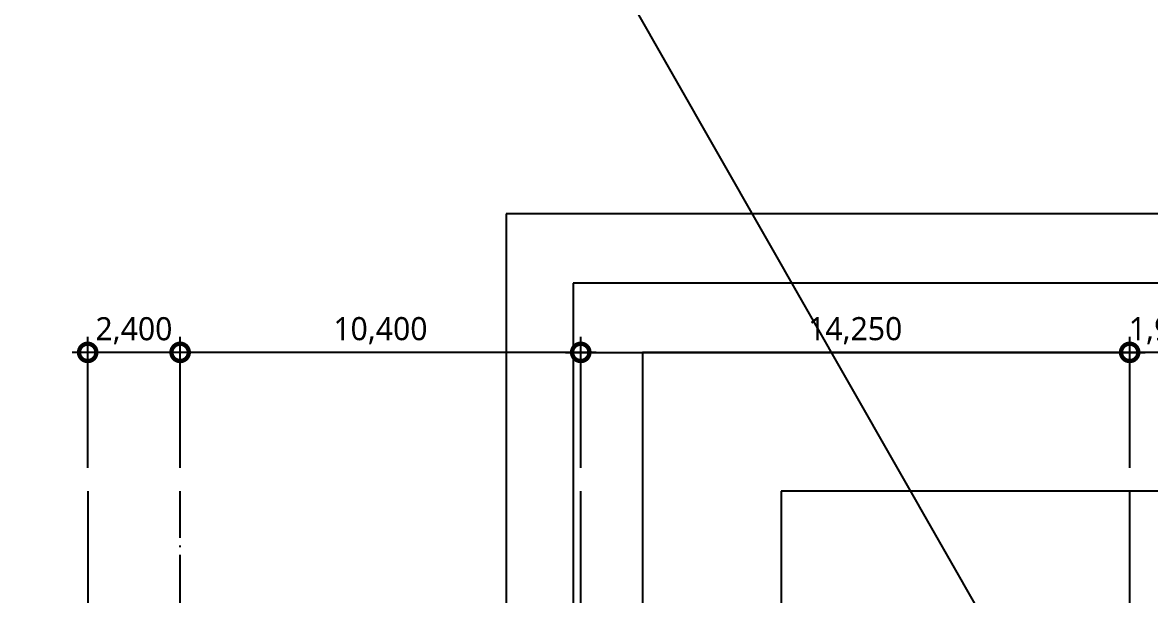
# Model space of a CAD drawing. Header units: millimetres. Extents: x -2325 to 334075, y -552635 to -11738.
# Drawn here: x 23416 to 52696, y -104716 to -89843 of the extents above; entities that cross this region are included whole.
import ezdxf

# ---------------------------------------------------------------- set-up
doc = ezdxf.new("R2010")
doc.units = ezdxf.units.MM
doc.header["$LTSCALE"] = 200
doc.linetypes.add('CEN-GAUN', pattern=[32.2, 30, -1, 0.2, -1])
doc.layers.get('DEFPOINTS').update_dxf_attribs({"color": 137})
doc.layers.add('CEN', color=1, linetype='CEN-GAUN', plot=False)
doc.styles.add('$0$스타일1', font='malgun.ttf')
doc.dimstyles.new('CJA', dxfattribs={"dimscale": 300, "dimtxt": 2.7, "dimasz": 1, "dimexe": 2, "dimexo": 3, "dimgap": 1, "dimtad": 1, "dimdec": 0, "dimzin": 1, "dimdsep": 46, "dimlunit": 6, "dimtxsty": '$0$스타일1', "dimblk": 'CJDOT', "dimcen": 0.09, "dimdle": 1, "dimclrd": 256, "dimclre": 256, "dimclrt": 3, "dimadec": 0, "dimazin": 0, "dimtfac": 1, "dimtdec": 0, "dimtix": 1, "dimtmove": 2, "dimatfit": 3, "dimldrblk": 'CJDOT', "dimfxl": 1, "dimtolj": 1, "dimtzin": 1, "dimarcsym": 0})

# ---------------------------------------------------------------- blocks, each defined once
blk = doc.blocks.new('_DotSmall')
at = {"color": 0, "linetype": 'ByBlock', "const_width": 0.5}
blk.add_lwpolyline([(-0.0625, 0, 1), (0.0625, 0, 1)], format="xyb", close=True, dxfattribs=at)
blk = doc.blocks.new('*D148')
at = {"layer": 'DEFPOINTS', "lineweight": -2, "transparency": 16777216}
for p, q in [((52157, -101406), (52157, -98006)), ((54107, -101406), (54107, -98006)), ((52157, -98406), (51257, -98406)), ((54107, -98406), (52157, -98406)), ((54107, -98406), (55007, -98406))]:
    blk.add_line(p, q, dxfattribs=at)
at = {"layer": 'DEFPOINTS', "color": 0, "transparency": 16777216}
for p in [(52157, -98406), (52157, -102006), (54107, -102006)]:
    blk.add_point(p, dxfattribs=at)
at = {"layer": 'DEFPOINTS', "lineweight": -2, "transparency": 16777216, "xscale": 900, "yscale": 900, "zscale": 900}
blk.add_blockref('_DotSmall', (52157, -98406), dxfattribs=at)
at = {"layer": 'DEFPOINTS', "lineweight": -2, "transparency": 16777216, "xscale": 900, "yscale": 900, "zscale": 900, "rotation": 180}
blk.add_blockref('_DotSmall', (54107, -98406), dxfattribs=at)
at = {"layer": 'DEFPOINTS', "color": 3, "transparency": 16777216, "insert": (53132, -97844), "char_height": 600, "attachment_point": 5, "style": '$0$스타일1'}
blk.add_mtext('\\A1;1,950', dxfattribs=at)
blk = doc.blocks.new('CJDOT')
blk.add_line((-2, 0), (2, 0))
at = {"const_width": 0.5}
blk.add_lwpolyline([(-0.25, 0, 1), (0.25, 0, 1)], format="xyb", close=True, dxfattribs=at)
blk = doc.blocks.new('*D149')
at = {"layer": 'DEFPOINTS', "lineweight": -2, "transparency": 16777216}
for p, q in [((37907, -101406), (37907, -98006)), ((52157, -101406), (52157, -98006)), ((37507, -98406), (52557, -98406))]:
    blk.add_line(p, q, dxfattribs=at)
at = {"layer": 'DEFPOINTS', "color": 0, "transparency": 16777216}
for p in [(52157, -98406), (37907, -102006), (52157, -102006)]:
    blk.add_point(p, dxfattribs=at)
at = {"layer": 'DEFPOINTS', "lineweight": -2, "transparency": 16777216, "xscale": 900, "yscale": 900, "zscale": 900, "rotation": 180}
blk.add_blockref('_DotSmall', (37907, -98406), dxfattribs=at)
at = {"layer": 'DEFPOINTS', "lineweight": -2, "transparency": 16777216, "xscale": 900, "yscale": 900, "zscale": 900}
blk.add_blockref('_DotSmall', (52157, -98406), dxfattribs=at)
at = {"layer": 'DEFPOINTS', "color": 3, "transparency": 16777216, "insert": (45032, -97844), "char_height": 600, "attachment_point": 5, "style": '$0$스타일1'}
blk.add_mtext('\\A1;14,250', dxfattribs=at)
blk = doc.blocks.new('*D103')
at = {"layer": 'DEFPOINTS', "lineweight": -2, "transparency": 16777216}
for p, q in [((27507, -101406), (27507, -98006)), ((37907, -101406), (37907, -98006)), ((38307, -98406), (27107, -98406))]:
    blk.add_line(p, q, dxfattribs=at)
at = {"layer": 'DEFPOINTS', "color": 0, "transparency": 16777216}
for p in [(27507, -98406), (27507, -102006), (37907, -102006)]:
    blk.add_point(p, dxfattribs=at)
at = {"layer": 'DEFPOINTS', "lineweight": -2, "transparency": 16777216, "xscale": 900, "yscale": 900, "zscale": 900, "rotation": 180}
blk.add_blockref('_DotSmall', (27507, -98406), dxfattribs=at)
at = {"layer": 'DEFPOINTS', "lineweight": -2, "transparency": 16777216, "xscale": 900, "yscale": 900, "zscale": 900}
blk.add_blockref('_DotSmall', (37907, -98406), dxfattribs=at)
at = {"layer": 'DEFPOINTS', "color": 3, "transparency": 16777216, "insert": (32707, -97844), "char_height": 600, "attachment_point": 5, "style": '$0$스타일1'}
blk.add_mtext('\\A1;10,400', dxfattribs=at)
blk = doc.blocks.new('*D138')
at = {"layer": 'DEFPOINTS', "lineweight": -2, "transparency": 16777216}
for p, q in [((25107, -101406), (25107, -98006)), ((27507, -101406), (27507, -98006)), ((27907, -98406), (24707, -98406))]:
    blk.add_line(p, q, dxfattribs=at)
at = {"layer": 'DEFPOINTS', "color": 0, "transparency": 16777216}
for p in [(25107, -98406), (25107, -102006), (27507, -102006)]:
    blk.add_point(p, dxfattribs=at)
at = {"layer": 'DEFPOINTS', "lineweight": -2, "transparency": 16777216, "xscale": 900, "yscale": 900, "zscale": 900, "rotation": 180}
blk.add_blockref('_DotSmall', (25107, -98406), dxfattribs=at)
at = {"layer": 'DEFPOINTS', "lineweight": -2, "transparency": 16777216, "xscale": 900, "yscale": 900, "zscale": 900}
blk.add_blockref('_DotSmall', (27507, -98406), dxfattribs=at)
at = {"layer": 'DEFPOINTS', "color": 3, "transparency": 16777216, "insert": (26307, -97846), "char_height": 600, "attachment_point": 5, "style": '$0$스타일1'}
blk.add_mtext('\\A1;2,400', dxfattribs=at)

msp = doc.modelspace()

# ---------------------------------------------------------------- linework, layer by layer
at = {"layer": 'CEN'}
for p, q in [((25107.3, -102006.4), (25107.3, -126559.7)), ((27507.3, -128981), (27507.3, -102006.4)), ((37907.3, -124753), (37907.3, -102006.4)), ((52157.3, -126559.7), (52157.3, -102006.4))]:
    msp.add_line(p, q, dxfattribs=at)
at = {"layer": 'DEFPOINTS'}
msp.add_line((6975, -32850), (54175, -115506.4), dxfattribs=at)
for points in [[(35975, -94806.4), (35975, -134206.4), (115375, -134206.4), (115375, -94806.4)], [(37707.3, -96606.4), (37707.3, -132406.4), (113507.3, -132406.4), (113507.3, -96606.4)], [(39507.3, -98406.4), (39507.3, -130606.4), (111707.3, -130606.4), (111707.3, -98406.4)], [(43107.3, -102006.4), (43107.3, -127006.4), (108107.3, -127006.4), (108107.3, -102006.4)]]:
    msp.add_lwpolyline(points, close=True, dxfattribs=at)

# ---------------------------------------------------------------- dimensions: what is measured, and where the dimension line sits
for base, p1, p2, picture, middle in [((25107.3, -98406.4), (27507.3, -102006.4), (25107.3, -102006.4), '*D138', (26307.3, -97846)), ((27507.3, -98406.4), (37907.3, -102006.4), (27507.3, -102006.4), '*D103', (32707.3, -97844.4)), ((52157.3, -98406.4), (54107.3, -102006.4), (52157.3, -102006.4), '*D148', (53132.3, -97844.4))]:
    dim = msp.add_linear_dim(base=base, p1=p1, p2=p2, dimstyle='CJA', override={"dimscale": 200, "dimtxt": 3, "dimasz": 4.5, "dimblk1": 'DotSmall', "dimblk2": 'DotSmall', "dimsah": 1, "dimdle": 2}, dxfattribs=at)
    dim.commit()
    dim.dimension.update_dxf_attribs({"geometry": picture, "text_midpoint": middle})
dim = msp.add_linear_dim(base=(52157.3, -98406.4), p1=(37907.3, -102006.4), p2=(52157.3, -102006.4), angle=180, dimstyle='CJA', override={"dimscale": 200, "dimtxt": 3, "dimasz": 4.5, "dimblk1": 'DotSmall', "dimblk2": 'DotSmall', "dimsah": 1, "dimdle": 2}, dxfattribs=at)
dim.commit()
dim.dimension.update_dxf_attribs({"geometry": '*D149', "text_midpoint": (45032.3, -97844.4)})

doc.saveas('drawing.dxf')
